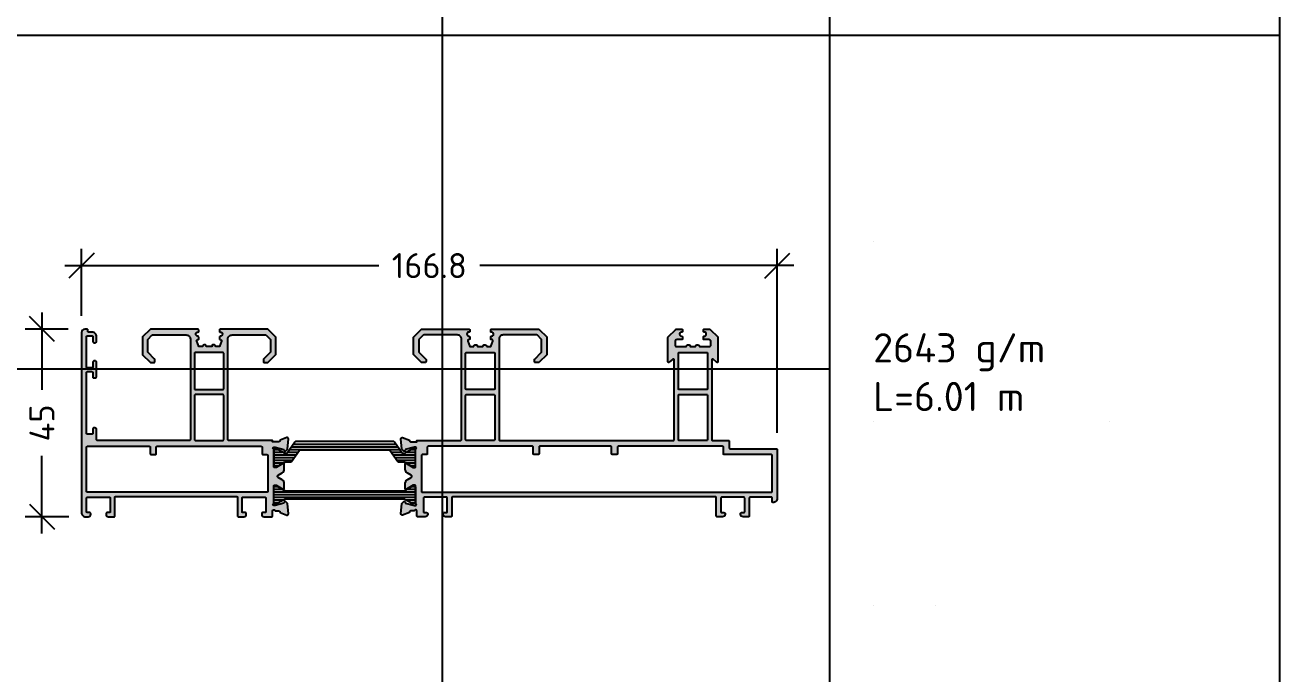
# Model space of a CAD drawing. Extents: x -4122 to 3414, y -5760 to 3840.
# Drawn here: x 641 to 941.9, y 3366.9 to 3522.5 of the extents above; entities that cross this region are included whole.
import ezdxf

# ---------------------------------------------------------------- set-up
doc = ezdxf.new("R2010")
doc.units = 0
doc.layers.get('0').update_dxf_attribs({"linetype": 'CONTINUOUS'})
doc.layers.get('DEFPOINTS').update_dxf_attribs({"linetype": 'CONTINUOUS'})
for name, color, linetype in [('ALUM', 7, 'CONTINUOUS'), ('DIM', 94, 'CONTINUOUS'), ('HATCH', 253, 'CONTINUOUS'), ('HATCH_PP', 254, 'CONTINUOUS'), ('PP', 7, 'CONTINUOUS'), ('TEXT', 7, 'CONTINUOUS'), ('UNMOVABLE', 4, 'CONTINUOUS')]:
    doc.layers.add(name, color=color, linetype=linetype)
doc.styles.add('ETEM_NAN', font='isocpeur.ttf')
doc.dimstyles.new('ETEM_ARCHITECTURE_STYLE$0', dxfattribs={"dimtxt": 2, "dimasz": 1, "dimexe": 1, "dimexo": 1, "dimgap": 1, "dimtad": 0, "dimdec": 1, "dimtxsty": 'ETEM_NAN', "dimblk": 'OBLIQUE', "dimcen": 0, "dimdle": 1, "dimclrd": 7, "dimclre": 7, "dimclrt": 7, "dimazin": 3, "dimtfac": 1, "dimtdec": 1, "dimtmove": 0, "dimatfit": 3, "dimtolj": 1, "dimtzin": 0})

# ---------------------------------------------------------------- blocks, each defined once
blk = doc.blocks.new('E_75_TEST_PAGE')
at = {"layer": 'DEFPOINTS'}
for p, q in [((185.93, 0), (185.93, -960)), ((289.27, -369.4), (289.27, -369.4)), ((278.81, -400), (73.06, -400)), ((289.27, -412.6), (289.27, -412.6)), ((345.86, -412.6), (345.86, -412.6)), ((289.27, -456.6), (289.27, -456.6)), ((304.27, -456.6), (304.27, -456.6))]:
    blk.add_line(p, q, dxfattribs=at)
at = {"layer": 'DEFPOINTS', "color": 3}
for p, q in [((278.81, 0), (278.81, -960)), ((386.8, -960), (386.8, 0)), ((386.8, -320), (73.06, -320))]:
    blk.add_line(p, q, dxfattribs=at)
blk = doc.blocks.new('_OBLIQUE')
at = {"color": 0, "linetype": 'BYBLOCK'}
blk.add_line((-0.5, -0.5), (0.5, 0.5), dxfattribs=at)
blk = doc.blocks.new('*D13')
at = {"layer": 'DEFPOINTS', "color": 0}
for p in [(821.36, 3464.82), (654.56, 3448.8), (821.36, 3420.7)]:
    blk.add_point(p, dxfattribs=at)
at = {"layer": 'DIM', "color": 7}
for p, q in [((654.56, 3452.8), (654.56, 3468.82)), ((821.36, 3424.7), (821.36, 3468.82)), ((650.56, 3464.82), (725.86, 3464.82)), ((825.36, 3464.82), (750.06, 3464.82))]:
    blk.add_line(p, q, dxfattribs=at)
at = {"layer": 'DIM', "color": 7, "xscale": 6, "yscale": 6, "zscale": 6, "rotation": 180}
blk.add_blockref('_OBLIQUE', (654.56, 3464.82), dxfattribs=at)
at = {"layer": 'DIM', "color": 7, "xscale": 6, "yscale": 6, "zscale": 6}
blk.add_blockref('_OBLIQUE', (821.36, 3464.82), dxfattribs=at)
at = {"layer": 'DIM', "color": 7, "insert": (737.96, 3464.82), "char_height": 6, "attachment_point": 5, "style": 'ETEM_NAN'}
blk.add_mtext('166.8', dxfattribs=at)
blk = doc.blocks.new('*D14')
at = {"layer": 'DEFPOINTS', "color": 0}
for p in [(655.36, 3449.6), (645.08, 3404.6), (655.56, 3404.6)]:
    blk.add_point(p, dxfattribs=at)
at = {"layer": 'DIM', "color": 7}
for p, q in [((645.08, 3453.6), (645.08, 3435)), ((651.36, 3449.6), (641.08, 3449.6)), ((645.08, 3400.6), (645.08, 3419.2)), ((651.56, 3404.6), (641.08, 3404.6))]:
    blk.add_line(p, q, dxfattribs=at)
at = {"layer": 'DIM', "color": 7, "xscale": 6, "yscale": 6, "zscale": 6}
for p, rotation in [((645.08, 3449.6), 90), ((645.08, 3404.6), 270)]:
    blk.add_blockref('_OBLIQUE', p, dxfattribs=dict(at, rotation=rotation))
at = {"layer": 'DIM', "color": 7, "insert": (645.08, 3427.1), "char_height": 6, "attachment_point": 5, "rotation": 90, "style": 'ETEM_NAN'}
blk.add_mtext('45', dxfattribs=at)

msp = doc.modelspace()

# ---------------------------------------------------------------- hatches: boundary and pattern name
at = {"layer": 'HATCH'}
h = msp.add_hatch(color=256, dxfattribs=at)
h.paths.add_polyline_path([(671.16, 3449.6, 0.198912), (671.02, 3449.54), (669.22, 3447.74, 0.198912), (669.16, 3447.6), (669.16, 3443.6, 0.198912), (669.22, 3443.46), (671.02, 3441.66, 0.198912), (671.16, 3441.6), (671.96, 3441.6, 0.414214), (672.16, 3441.8), (672.16, 3442.28, 0.198912), (672.1, 3442.42), (670.52, 3444, -0.198912), (670.46, 3444.14), (670.46, 3447.07, -0.198912), (670.52, 3447.21), (671.46, 3448.14, -0.198912), (671.6, 3448.2), (679.66, 3448.2, -0.414214), (680.66, 3447.2), (680.66, 3423.1, -0.414214), (680.46, 3422.9), (658.36, 3422.9, -0.414214), (658.16, 3423.1), (658.16, 3425.5, 0.414214), (657.76, 3425.9), (657.46, 3425.9, 0.414214), (657.26, 3425.7), (657.26, 3424.6, -0.414214), (657.06, 3424.4), (655.96, 3424.4, -0.414214), (655.76, 3424.6), (655.76, 3439.2, -0.414214), (655.96, 3439.4), (657.06, 3439.4, -0.414214), (657.26, 3439.2), (657.26, 3438.1, 0.414214), (657.46, 3437.9), (657.76, 3437.9, 0.414214), (658.16, 3438.3), (658.16, 3441.55, 1), (657.26, 3441.55), (657.26, 3440.5, -0.414214), (657.06, 3440.3), (655.96, 3440.3, -0.414214), (655.76, 3440.5), (655.76, 3447.8, -0.414214), (655.96, 3448), (657.06, 3448, -0.414214), (657.26, 3447.8), (657.26, 3446.75, 1), (658.16, 3446.75), (658.16, 3447.8, 0.414214), (657.06, 3448.9), (656.26, 3448.9, -0.414214), (656.06, 3449.1), (656.06, 3449.4, 0.414214), (655.86, 3449.6), (655.36, 3449.6, 0.414214), (654.56, 3448.8), (654.56, 3405.6, 0.414214), (655.56, 3404.6), (656.16, 3404.6, 0.414214), (656.76, 3405.2), (656.76, 3405.4, 0.414214), (656.56, 3405.6), (655.96, 3405.6, -0.414214), (655.76, 3405.8), (655.76, 3409.1, -0.414214), (655.96, 3409.3), (661.26, 3409.3, -0.414214), (661.46, 3409.1), (661.46, 3405.8, -0.414214), (661.26, 3405.6), (660.66, 3405.6, 0.414214), (660.46, 3405.4), (660.46, 3405.2, 0.414214), (661.06, 3404.6), (662.36, 3404.6, 0.414214), (662.56, 3404.8), (662.56, 3409.3, -0.414214), (662.76, 3409.5), (691.76, 3409.5, -0.414214), (691.96, 3409.3), (691.96, 3404.8, 0.414214), (692.16, 3404.6), (693.46, 3404.6, 0.414214), (694.06, 3405.2), (694.06, 3405.4, 0.414214), (693.86, 3405.6), (693.26, 3405.6, -0.414214), (693.06, 3405.8), (693.06, 3409.1, -0.414214), (693.26, 3409.3), (698.56, 3409.3, -0.414214), (698.76, 3409.1), (698.76, 3405.8, -0.414214), (698.56, 3405.6), (697.96, 3405.6, 0.414214), (697.76, 3405.4), (697.76, 3405.2, 0.414214), (698.36, 3404.6), (700.16, 3404.6, 0.414214), (700.36, 3404.8), (700.36, 3406, -0.812836), (700.93, 3406.12, 0.298217), (701.12, 3406), (701.86, 3406, -0.414214), (702.16, 3405.7), (702.16, 3405.6), (703.76, 3405.02, 0.548619), (704.16, 3405.33), (703.94, 3407.81), (703.51, 3408.24, 0.57735), (703.17, 3408.16), (703.1, 3407.88), (700.96, 3407.3), (700.66, 3407.3, -1), (700.66, 3407.7), (700.66, 3412, -0.414214), (700.86, 3412.2), (701.26, 3412.2), (702.86, 3411.23, 0.585007), (703.16, 3411.4), (703.16, 3412.59, 0.261824), (702.68, 3413.45), (701.69, 3414.05, -0.562186), (701.69, 3414.56), (702.68, 3415.16, 0.261824), (703.16, 3416.01), (703.16, 3417.2, 0.585007), (702.86, 3417.37), (701.26, 3416.4), (700.86, 3416.4, -0.414214), (700.66, 3416.6), (700.66, 3420.9, -1), (700.66, 3421.3), (700.96, 3421.3), (703.1, 3420.73), (703.17, 3420.45, 0.57735), (703.51, 3420.36), (703.94, 3420.8), (704.16, 3423.28, 0.548619), (703.76, 3423.59), (702.16, 3423), (702.16, 3422.9, -0.414214), (701.86, 3422.6), (700.36, 3422.6), (700.36, 3422.9), (689.86, 3422.9, -0.414214), (689.66, 3423.1), (689.66, 3447.2, -0.414214), (690.66, 3448.2), (698.72, 3448.2, -0.198912), (698.86, 3448.14), (699.8, 3447.21, -0.198912), (699.86, 3447.07), (699.86, 3444.14, -0.198912), (699.8, 3444), (698.22, 3442.42, 0.198912), (698.16, 3442.28), (698.16, 3441.8, 0.414214), (698.36, 3441.6), (699.16, 3441.6, 0.198912), (699.3, 3441.66), (701.1, 3443.46, 0.198912), (701.16, 3443.6), (701.16, 3447.6, 0.198912), (701.1, 3447.74), (699.3, 3449.54, 0.198912), (699.16, 3449.6), (687.86, 3449.6, 0.414214), (687.66, 3449.4), (687.66, 3449, 0.414214), (687.76, 3448.9), (687.86, 3448.9, -1), (687.86, 3447.9, 0.414214), (687.66, 3447.7), (687.66, 3447.2, 0.541661), (687.79, 3447.09, -0.60332), (688.14, 3446.7), (687.66, 3445.4), (686.86, 3445.4, -0.414214), (686.66, 3445.6, 0.414214), (686.46, 3445.8), (686.06, 3445.8, 0.414213), (685.86, 3445.6, -0.414213), (685.66, 3445.4), (685.16, 3445.4), (684.66, 3445.4, -0.414213), (684.46, 3445.6, 0.414213), (684.26, 3445.8), (683.86, 3445.8, 0.414214), (683.66, 3445.6, -0.414214), (683.46, 3445.4), (682.66, 3445.4), (682.18, 3446.7, -0.522662), (682.46, 3447.1), (682.56, 3447.1, 0.414214), (682.66, 3447.2), (682.66, 3447.7, 0.414214), (682.46, 3447.9, -1), (682.46, 3448.9), (682.56, 3448.9, 0.414214), (682.66, 3449), (682.66, 3449.4, 0.414214), (682.46, 3449.6)])
h.paths.add_polyline_path([(681.86, 3444), (688.46, 3444, -0.414214), (688.66, 3443.8), (688.66, 3435.3, -0.414214), (688.46, 3435.1), (681.86, 3435.1, -0.414214), (681.66, 3435.3), (681.66, 3443.8, -0.414214)], flags=16)
h.paths.add_polyline_path([(681.86, 3433.9), (688.46, 3433.9, -0.414214), (688.66, 3433.7), (688.66, 3423.1, -0.414214), (688.46, 3422.9), (681.86, 3422.9, -0.414214), (681.66, 3423.1), (681.66, 3433.7, -0.414214)], flags=16)
h.paths.add_polyline_path([(697.66, 3421.5, -0.414214), (697.86, 3421.3), (697.86, 3419.7, 0.414214), (698.06, 3419.5), (699.06, 3419.5, -0.414214), (699.26, 3419.3), (699.26, 3410.7, -0.414214), (699.06, 3410.5), (655.96, 3410.5, -0.414214), (655.76, 3410.7), (655.76, 3421.3, -0.414214), (655.96, 3421.5), (670.86, 3421.5, -0.414214), (671.06, 3421.3), (671.06, 3419.7, 0.414214), (671.26, 3419.5), (672.26, 3419.5, 0.414214), (672.46, 3419.7), (672.46, 3421.3, -0.414214), (672.66, 3421.5)], flags=16)
h = msp.add_hatch(color=256, dxfattribs=at)
h.paths.add_polyline_path([(754.86, 3422.9, -0.414214), (754.66, 3423.1), (754.66, 3447.2, -0.414214), (755.66, 3448.2), (763.72, 3448.2, -0.198912), (763.86, 3448.14), (764.8, 3447.21, -0.198912), (764.86, 3447.07), (764.86, 3444.14, -0.198912), (764.8, 3444), (763.22, 3442.42, 0.198912), (763.16, 3442.28), (763.16, 3441.8, 0.414214), (763.36, 3441.6), (764.16, 3441.6, 0.198912), (764.3, 3441.66), (766.1, 3443.46, 0.198912), (766.16, 3443.6), (766.16, 3447.6, 0.198912), (766.1, 3447.74), (764.3, 3449.54, 0.198912), (764.16, 3449.6), (752.86, 3449.6, 0.414214), (752.66, 3449.4), (752.66, 3448.99, 0.438786), (752.78, 3448.9, -1.087768), (752.86, 3447.9, 0.414214), (752.66, 3447.7), (752.66, 3447.18, 0.4423), (752.78, 3447.09, -0.61011), (753.14, 3446.7), (752.66, 3445.4), (751.86, 3445.4, -0.414214), (751.66, 3445.6, 0.414214), (751.46, 3445.8), (751.06, 3445.8, 0.414213), (750.86, 3445.6, -0.414213), (750.66, 3445.4), (749.66, 3445.4, -0.414213), (749.46, 3445.6, 0.414213), (749.26, 3445.8), (748.86, 3445.8, 0.414214), (748.66, 3445.6, -0.414214), (748.46, 3445.4), (747.66, 3445.4), (747.18, 3446.7, -0.522662), (747.46, 3447.1), (747.56, 3447.1, 0.414214), (747.66, 3447.2), (747.66, 3447.7, 0.414214), (747.46, 3447.9, -1), (747.46, 3448.9), (747.56, 3448.9, 0.414214), (747.66, 3449), (747.66, 3449.4, 0.414214), (747.46, 3449.6), (736.16, 3449.6, 0.198912), (736.02, 3449.54), (734.22, 3447.74, 0.198912), (734.16, 3447.6), (734.16, 3443.6, 0.198912), (734.22, 3443.46), (736.02, 3441.66, 0.198912), (736.16, 3441.6), (736.96, 3441.6, 0.414214), (737.16, 3441.8), (737.16, 3442.28, 0.198912), (737.1, 3442.42), (735.52, 3444, -0.198912), (735.46, 3444.14), (735.46, 3447.07, -0.198912), (735.52, 3447.21), (736.46, 3448.14, -0.198912), (736.6, 3448.2), (744.66, 3448.2, -0.414214), (745.66, 3447.2), (745.66, 3423.1, -0.414214), (745.46, 3422.9), (734.96, 3422.9), (734.96, 3422.6), (733.46, 3422.6, -0.414214), (733.16, 3422.9), (733.16, 3423), (731.56, 3423.59, 0.548619), (731.16, 3423.28), (731.38, 3420.8), (731.81, 3420.36, 0.57735), (732.15, 3420.45), (732.22, 3420.73), (734.36, 3421.3), (734.66, 3421.3, -1), (734.66, 3420.9), (734.66, 3416.6, -0.414214), (734.46, 3416.4), (734.06, 3416.4), (732.46, 3417.37, 0.585007), (732.16, 3417.2), (732.16, 3416.01, 0.261824), (732.64, 3415.16), (733.63, 3414.56, -0.562186), (733.63, 3414.05), (732.64, 3413.45, 0.261824), (732.16, 3412.59), (732.16, 3411.4, 0.585007), (732.46, 3411.23), (734.06, 3412.2), (734.46, 3412.2, -0.414214), (734.66, 3412), (734.66, 3407.7, -1), (734.66, 3407.3), (734.36, 3407.3), (732.22, 3407.88), (732.15, 3408.16, 0.57735), (731.81, 3408.24), (731.38, 3407.81), (731.16, 3405.33, 0.548619), (731.56, 3405.02), (733.16, 3405.6), (733.16, 3405.7, -0.414214), (733.46, 3406), (734.2, 3406, 0.298217), (734.39, 3406.12, -0.812836), (734.96, 3406), (734.96, 3404.8, 0.414214), (735.16, 3404.6), (736.96, 3404.6, 0.414214), (737.56, 3405.2), (737.56, 3405.4, 0.414214), (737.36, 3405.6), (736.76, 3405.6, -0.414214), (736.56, 3405.8), (736.56, 3409.1, -0.414214), (736.76, 3409.3), (742.06, 3409.3, -0.414214), (742.26, 3409.1), (742.26, 3405.8, -0.414213), (742.06, 3405.6), (741.46, 3405.6, 0.414214), (741.26, 3405.4), (741.26, 3405.2, 0.414214), (741.86, 3404.6), (743.16, 3404.6, 0.414214), (743.36, 3404.8), (743.36, 3409.2, -0.414214), (743.56, 3409.4), (806.56, 3409.4, -0.414214), (806.76, 3409.2), (806.76, 3404.8, 0.414214), (806.96, 3404.6), (808.26, 3404.6, 0.414214), (808.86, 3405.2), (808.86, 3405.4, 0.414214), (808.66, 3405.6), (808.06, 3405.6, -0.414214), (807.86, 3405.8), (807.86, 3409.1, -0.414214), (808.06, 3409.3), (813.36, 3409.3, -0.414214), (813.56, 3409.1), (813.56, 3405.8, -0.414213), (813.36, 3405.6), (812.76, 3405.6, 0.414214), (812.56, 3405.4), (812.56, 3405.2, 0.414214), (813.16, 3404.6), (814.46, 3404.6, 0.414214), (814.66, 3404.8), (814.66, 3409.1, -0.414214), (814.86, 3409.3), (819.96, 3409.3, -0.414214), (820.16, 3409.1), (820.16, 3408.2, 0.414214), (820.36, 3408, 0.414214), (821.36, 3409), (821.36, 3420.7, 0.414214), (821.16, 3420.9), (810.06, 3420.9, -0.414214), (809.86, 3421.1), (809.86, 3422.7, 0.414214), (809.66, 3422.9), (805.86, 3422.9, -0.414214), (805.66, 3423.1), (805.66, 3442.2, -0.636863), (805.99, 3442.36), (806.83, 3441.65, 0.636863), (807.16, 3441.8), (807.16, 3447.6, 0.198912), (807.1, 3447.74), (805.3, 3449.54, 0.198912), (805.16, 3449.6), (803.86, 3449.6, 0.414214), (803.66, 3449.4), (803.66, 3449, 0.414214), (803.76, 3448.9), (803.86, 3448.9, -1), (803.86, 3447.9, 0.414214), (803.66, 3447.7), (803.66, 3447.2, 0.414214), (803.76, 3447.1), (804.96, 3447.1, -0.414214), (805.46, 3446.6), (805.46, 3445.9, -0.414214), (804.96, 3445.4), (802.86, 3445.4, -0.414214), (802.66, 3445.6, 0.414214), (802.46, 3445.8), (802.06, 3445.8, 0.414213), (801.86, 3445.6, -0.414213), (801.66, 3445.4), (801.16, 3445.4), (800.66, 3445.4, -0.414213), (800.46, 3445.6, 0.414213), (800.26, 3445.8), (799.86, 3445.8, 0.414214), (799.66, 3445.6, -0.414214), (799.46, 3445.4), (797.36, 3445.4, -0.414214), (796.86, 3445.9), (796.86, 3446.6, -0.414214), (797.36, 3447.1), (798.56, 3447.1, 0.414214), (798.66, 3447.2), (798.66, 3447.7, 0.414214), (798.46, 3447.9, -1.089358), (798.55, 3448.9, 0.485853), (798.66, 3449), (798.66, 3449.4, 0.414214), (798.46, 3449.6), (797.16, 3449.6, 0.198912), (797.02, 3449.54), (795.22, 3447.74, 0.198912), (795.16, 3447.6), (795.16, 3441.8, 0.636863), (795.49, 3441.65), (796.33, 3442.36, -0.636863), (796.66, 3442.2), (796.66, 3423.1, -0.414214), (796.46, 3422.9)])
h.paths.add_polyline_path([(781.46, 3421.5, -0.414214), (781.66, 3421.3), (781.66, 3419.7, 0.414214), (781.86, 3419.5), (782.86, 3419.5, 0.414214), (783.06, 3419.7), (783.06, 3421.3, -0.414214), (783.26, 3421.5), (808.26, 3421.5, -0.414214), (808.46, 3421.3), (808.46, 3419.7, 0.414214), (808.66, 3419.5), (819.96, 3419.5, -0.414214), (820.16, 3419.3), (820.16, 3410.7, -0.414214), (819.96, 3410.5), (736.26, 3410.5, -0.414214), (736.06, 3410.7), (736.06, 3419.3, -0.414214), (736.26, 3419.5), (737.26, 3419.5, 0.414214), (737.46, 3419.7), (737.46, 3421.3, -0.414214), (737.66, 3421.5), (762.66, 3421.5, -0.414214), (762.86, 3421.3), (762.86, 3419.7, 0.414214), (763.06, 3419.5), (764.06, 3419.5, 0.414214), (764.26, 3419.7), (764.26, 3421.3, -0.414214), (764.46, 3421.5)], flags=16)
h.paths.add_polyline_path([(753.66, 3423.1, -0.414214), (753.46, 3422.9), (746.86, 3422.9, -0.414214), (746.66, 3423.1), (746.66, 3433.7, -0.414214), (746.86, 3433.9), (753.46, 3433.9, -0.414214), (753.66, 3433.7)], flags=16)
h.paths.add_polyline_path([(753.46, 3435.1), (746.86, 3435.1, -0.414214), (746.66, 3435.3), (746.66, 3443.8, -0.414214), (746.86, 3444), (753.46, 3444, -0.414214), (753.66, 3443.8), (753.66, 3435.3, -0.414214)], flags=16)
h.paths.add_polyline_path([(797.66, 3423.1), (797.66, 3433.7, -0.414214), (797.86, 3433.9), (804.46, 3433.9, -0.414214), (804.66, 3433.7), (804.66, 3423.1, -0.414214), (804.46, 3422.9), (797.86, 3422.9, -0.414214)], flags=16)
h.paths.add_polyline_path([(797.66, 3435.3), (797.66, 3443.8, -0.414214), (797.86, 3444), (804.46, 3444, -0.414214), (804.66, 3443.8), (804.66, 3435.3, -0.414214), (804.46, 3435.1), (797.86, 3435.1, -0.414214)], flags=16)
at = {"layer": 'HATCH_PP'}
h = msp.add_hatch(dxfattribs=at)
h.set_pattern_fill('ANSI31', color=256, scale=0.2, angle=135, style=0)
edge = h.paths.add_edge_path()
edge.add_arc((701.06, 3411.55), 0.4, 90, 180, ccw=False)
edge.add_line((701.06, 3411.95), (701.34, 3411.95))
edge.add_arc((701.34, 3411.65), 0.3, 60, 90, ccw=False)
edge.add_line((701.49, 3411.91), (703.05, 3411.01))
edge.add_arc((703.65, 3412.05), 1.2, 240, 270)
edge.add_line((703.65, 3410.85), (731.67, 3410.85))
edge.add_arc((731.67, 3412.05), 1.2, 270, 300)
edge.add_line((732.27, 3411.01), (733.83, 3411.91))
edge.add_arc((733.98, 3411.65), 0.3, 90, 120, ccw=False)
edge.add_line((733.98, 3411.95), (734.26, 3411.95))
edge.add_arc((734.26, 3411.55), 0.4, 0, 90, ccw=False)
edge.add_line((734.66, 3411.55), (734.66, 3408.15))
edge.add_arc((734.26, 3408.15), 0.4, 270, 360, ccw=False)
edge.add_line((734.26, 3407.75), (733.98, 3407.75))
edge.add_arc((733.98, 3408.05), 0.3, 240, 270, ccw=False)
edge.add_line((733.83, 3407.79), (732.27, 3408.69))
edge.add_arc((731.67, 3407.65), 1.2, 60, 90)
edge.add_line((731.67, 3408.85), (703.65, 3408.85))
edge.add_arc((703.65, 3407.65), 1.2, 90, 120)
edge.add_line((703.05, 3408.69), (701.49, 3407.79))
edge.add_arc((701.34, 3408.05), 0.3, 270, 300, ccw=False)
edge.add_line((701.34, 3407.75), (701.06, 3407.75))
edge.add_arc((701.06, 3408.15), 0.4, 180, 270, ccw=False)
edge.add_line((700.66, 3408.15), (700.66, 3411.55))
edge = h.paths.add_edge_path()
edge.add_line((717.66, 3420.65), (728.35, 3420.65))
edge.add_arc((728.35, 3420.45), 0.2, 35, 90, ccw=False)
edge.add_line((728.52, 3420.57), (730.4, 3417.88))
edge.add_arc((730.65, 3418.05), 0.3, 215, 270)
edge.add_line((730.65, 3417.75), (731.67, 3417.75))
edge.add_arc((731.67, 3416.55), 1.2, 60, 90, ccw=False)
edge.add_line((732.27, 3417.59), (733.85, 3416.68))
edge.add_arc((733.96, 3416.86), 0.21, 240, 270)
edge.add_line((733.96, 3416.65), (734.26, 3416.65))
edge.add_arc((734.26, 3417.05), 0.4, 270, 360)
edge.add_line((734.66, 3417.05), (734.66, 3420.45))
edge.add_arc((734.26, 3420.45), 0.4, 0, 90)
edge.add_line((734.26, 3420.85), (733.96, 3420.85))
edge.add_arc((733.96, 3420.64), 0.21, 90, 120)
edge.add_line((733.85, 3420.83), (732.27, 3419.91))
edge.add_arc((731.67, 3420.95), 1.2, 270, 300, ccw=False)
edge.add_line((731.67, 3419.75), (731.64, 3419.75))
edge.add_arc((731.64, 3419.96), 0.21, 215, 270, ccw=False)
edge.add_line((731.47, 3419.84), (729.59, 3422.53))
edge.add_arc((729.34, 3422.35), 0.3, 35, 90)
edge.add_line((729.34, 3422.65), (717.66, 3422.65))
edge.add_line((717.66, 3422.65), (705.98, 3422.65))
edge.add_arc((705.98, 3422.35), 0.3, 90, 145)
edge.add_line((705.73, 3422.53), (703.85, 3419.84))
edge.add_arc((703.68, 3419.96), 0.21, 270, 325, ccw=False)
edge.add_line((703.68, 3419.75), (703.65, 3419.75))
edge.add_arc((703.65, 3420.95), 1.2, 240, 270, ccw=False)
edge.add_line((703.05, 3419.91), (701.47, 3420.83))
edge.add_arc((701.36, 3420.64), 0.21, 60, 90)
edge.add_line((701.36, 3420.85), (701.06, 3420.85))
edge.add_arc((701.06, 3420.45), 0.4, 90, 180)
edge.add_line((700.66, 3420.45), (700.66, 3417.05))
edge.add_arc((701.06, 3417.05), 0.4, 180, 270)
edge.add_line((701.06, 3416.65), (701.36, 3416.65))
edge.add_arc((701.36, 3416.86), 0.21, 270, 300)
edge.add_line((701.47, 3416.68), (703.05, 3417.59))
edge.add_arc((703.65, 3416.55), 1.2, 90, 120, ccw=False)
edge.add_line((703.65, 3417.75), (704.67, 3417.75))
edge.add_arc((704.67, 3418.05), 0.3, 270, 325)
edge.add_line((704.92, 3417.88), (706.8, 3420.57))
edge.add_arc((706.97, 3420.45), 0.2, 90, 145, ccw=False)
edge.add_line((706.97, 3420.65), (717.66, 3420.65))

# ---------------------------------------------------------------- linework, layer by layer
at = {"layer": 'ALUM'}
for points in [[(687.76, 3447.1), (687.86, 3447.1, -0.522662), (688.14, 3446.7), (687.66, 3445.4), (686.86, 3445.4, -0.414214), (686.66, 3445.6, 0.414214), (686.46, 3445.8), (686.06, 3445.8, 0.414213), (685.86, 3445.6, -0.414213), (685.66, 3445.4), (685.16, 3445.4), (684.66, 3445.4, -0.414213), (684.46, 3445.6, 0.414213), (684.26, 3445.8), (683.86, 3445.8, 0.414214), (683.66, 3445.6, -0.414214), (683.46, 3445.4), (682.66, 3445.4), (682.18, 3446.7, -0.522662), (682.46, 3447.1), (682.56, 3447.1, 0.414214), (682.66, 3447.2), (682.66, 3447.7, 0.414214), (682.46, 3447.9, -1), (682.46, 3448.9), (682.56, 3448.9, 0.414214), (682.66, 3449), (682.66, 3449.4, 0.414214), (682.46, 3449.6), (671.16, 3449.6, 0.198912), (671.02, 3449.54), (669.22, 3447.74, 0.198912), (669.16, 3447.6), (669.16, 3443.6, 0.198912), (669.22, 3443.46), (671.02, 3441.66, 0.198912), (671.16, 3441.6), (671.96, 3441.6, 0.414214), (672.16, 3441.8), (672.16, 3442.28, 0.198912), (672.1, 3442.42), (670.52, 3444, -0.198912), (670.46, 3444.14), (670.46, 3447.07, -0.198912), (670.52, 3447.21), (671.46, 3448.14, -0.198912), (671.6, 3448.2), (679.66, 3448.2, -0.414214), (680.66, 3447.2), (680.66, 3423.1, -0.414214), (680.46, 3422.9), (658.36, 3422.9, -0.414214), (658.16, 3423.1), (658.16, 3425.5, 0.414214), (657.76, 3425.9), (657.46, 3425.9, 0.414214), (657.26, 3425.7), (657.26, 3424.6, -0.414214), (657.06, 3424.4), (655.96, 3424.4, -0.414214), (655.76, 3424.6), (655.76, 3439.2, -0.414214), (655.96, 3439.4), (657.06, 3439.4, -0.414214), (657.26, 3439.2), (657.26, 3438.1, 0.414214), (657.46, 3437.9), (657.76, 3437.9, 0.414214), (658.16, 3438.3), (658.16, 3441.55, 1), (657.26, 3441.55), (657.26, 3440.5, -0.414214), (657.06, 3440.3), (655.96, 3440.3, -0.414214), (655.76, 3440.5), (655.76, 3447.8, -0.414214), (655.96, 3448), (657.06, 3448, -0.414214), (657.26, 3447.8), (657.26, 3446.75, 1), (658.16, 3446.75), (658.16, 3447.8, 0.414214), (657.06, 3448.9), (656.26, 3448.9, -0.414214), (656.06, 3449.1), (656.06, 3449.4, 0.414214), (655.86, 3449.6), (655.36, 3449.6, 0.414214), (654.56, 3448.8), (654.56, 3405.6, 0.414214), (655.56, 3404.6), (656.16, 3404.6, 0.414214), (656.76, 3405.2), (656.76, 3405.4, 0.414214), (656.56, 3405.6), (655.96, 3405.6, -0.414214), (655.76, 3405.8), (655.76, 3409.1, -0.414214), (655.96, 3409.3), (661.26, 3409.3, -0.414214), (661.46, 3409.1), (661.46, 3405.8, -0.414214), (661.26, 3405.6), (660.66, 3405.6, 0.414214), (660.46, 3405.4), (660.46, 3405.2, 0.414214), (661.06, 3404.6), (662.36, 3404.6, 0.414214), (662.56, 3404.8), (662.56, 3409.3, -0.414214), (662.76, 3409.5), (691.76, 3409.5, -0.414214), (691.96, 3409.3), (691.96, 3404.8, 0.414214), (692.16, 3404.6), (693.46, 3404.6, 0.414214), (694.06, 3405.2), (694.06, 3405.4, 0.414214), (693.86, 3405.6), (693.26, 3405.6, -0.414214), (693.06, 3405.8), (693.06, 3409.1, -0.415687), (693.26, 3409.3), (698.56, 3409.3, -0.414214), (698.76, 3409.1), (698.76, 3405.8, -0.414214), (698.56, 3405.6), (697.96, 3405.6, 0.414214), (697.76, 3405.4), (697.76, 3405.2, 0.414214), (698.36, 3404.6), (700.16, 3404.6, 0.414214), (700.36, 3404.8), (700.36, 3406, -0.812836), (700.93, 3406.12, 0.298217), (701.12, 3406), (701.86, 3406, -0.414214), (702.16, 3405.7), (702.16, 3405.6), (703.76, 3405.02, 0.548619), (704.16, 3405.33), (703.94, 3407.81), (703.51, 3408.24, 0.57735), (703.17, 3408.16), (703.1, 3407.88), (700.96, 3407.3), (700.66, 3407.3, -1), (700.66, 3407.7), (700.66, 3412, -0.414214), (700.86, 3412.2), (701.26, 3412.2), (702.86, 3411.23, 0.585007), (703.16, 3411.4), (703.16, 3412.59, 0.261824), (702.68, 3413.45), (701.69, 3414.05, -0.562186), (701.69, 3414.56), (702.68, 3415.16, 0.261824), (703.16, 3416.01), (703.16, 3417.2, 0.585007), (702.86, 3417.37), (701.26, 3416.4), (700.86, 3416.4, -0.414214), (700.66, 3416.6), (700.66, 3420.9, -1), (700.66, 3421.3), (700.96, 3421.3), (703.1, 3420.73), (703.17, 3420.45, 0.57735), (703.51, 3420.36), (703.94, 3420.8), (704.16, 3423.28, 0.548619), (703.76, 3423.59), (702.16, 3423), (702.16, 3422.9, -0.414214), (701.86, 3422.6), (700.36, 3422.6), (700.36, 3422.9), (689.86, 3422.9, -0.414214), (689.66, 3423.1), (689.66, 3447.2, -0.414214), (690.66, 3448.2), (698.72, 3448.2, -0.198912), (698.86, 3448.14), (699.8, 3447.21, -0.198912), (699.86, 3447.07), (699.86, 3444.14, -0.198912), (699.8, 3444), (698.22, 3442.42, 0.198912), (698.16, 3442.28), (698.16, 3441.8, 0.414214), (698.36, 3441.6), (699.16, 3441.6, 0.198912), (699.3, 3441.66), (701.1, 3443.46, 0.198912), (701.16, 3443.6), (701.16, 3447.6, 0.198912), (701.1, 3447.74), (699.3, 3449.54, 0.198912), (699.16, 3449.6), (687.86, 3449.6, 0.414214), (687.66, 3449.4), (687.66, 3449, 0.414214), (687.76, 3448.9), (687.86, 3448.9, -1), (687.86, 3447.9, 0.414214), (687.66, 3447.7), (687.66, 3447.2, 0.414214)], [(821.36, 3420.7), (821.36, 3409, -0.414214), (820.36, 3408, -0.414214), (820.16, 3408.2), (820.16, 3409.1, 0.414214), (819.96, 3409.3), (814.86, 3409.3, 0.414214), (814.66, 3409.1), (814.66, 3404.8, -0.414214), (814.46, 3404.6), (813.16, 3404.6, -0.414214), (812.56, 3405.2), (812.56, 3405.4, -0.414214), (812.76, 3405.6), (813.36, 3405.6, 0.414214), (813.56, 3405.8), (813.56, 3409.1, 0.415687), (813.36, 3409.3), (808.06, 3409.3, 0.415687), (807.86, 3409.1), (807.86, 3405.8, 0.414214), (808.06, 3405.6), (808.66, 3405.6, -0.414214), (808.86, 3405.4), (808.86, 3405.2, -0.414214), (808.26, 3404.6), (806.96, 3404.6, -0.414214), (806.76, 3404.8), (806.76, 3409.2, 0.414214), (806.56, 3409.4), (743.56, 3409.4, 0.414214), (743.36, 3409.2), (743.36, 3404.8, -0.414214), (743.16, 3404.6), (741.86, 3404.6, -0.414214), (741.26, 3405.2), (741.26, 3405.4, -0.414214), (741.46, 3405.6), (742.06, 3405.6, 0.414214), (742.26, 3405.8), (742.26, 3409.1, 0.415687), (742.06, 3409.3), (736.76, 3409.3, 0.414214), (736.56, 3409.1), (736.56, 3405.8, 0.414214), (736.76, 3405.6), (737.36, 3405.6, -0.414214), (737.56, 3405.4), (737.56, 3405.2, -0.414214), (736.96, 3404.6), (735.16, 3404.6, -0.414214), (734.96, 3404.8), (734.96, 3406, 0.812836), (734.39, 3406.12, -0.298217), (734.2, 3406), (733.46, 3406, 0.414214), (733.16, 3405.7), (733.16, 3405.6), (731.56, 3405.02, -0.548619), (731.16, 3405.33), (731.38, 3407.81), (731.81, 3408.24, -0.57735), (732.15, 3408.16), (732.22, 3407.88), (734.36, 3407.3), (734.66, 3407.3, 1), (734.66, 3407.7), (734.66, 3412, 0.414214), (734.46, 3412.2), (734.06, 3412.2), (732.46, 3411.23, -0.585007), (732.16, 3411.4), (732.16, 3412.59, -0.261824), (732.64, 3413.45), (733.63, 3414.05, 0.562186), (733.63, 3414.56), (732.64, 3415.16, -0.261824), (732.16, 3416.01), (732.16, 3417.2, -0.585007), (732.46, 3417.37), (734.06, 3416.4), (734.46, 3416.4, 0.414214), (734.66, 3416.6), (734.66, 3420.9, 1), (734.66, 3421.3), (734.36, 3421.3), (732.22, 3420.73), (732.15, 3420.45, -0.57735), (731.81, 3420.36), (731.38, 3420.8), (731.16, 3423.28, -0.548619), (731.56, 3423.59), (733.16, 3423), (733.16, 3422.9, 0.414214), (733.46, 3422.6), (734.96, 3422.6), (734.96, 3422.9), (745.46, 3422.9, 0.414214), (745.66, 3423.1), (745.66, 3447.2, 0.414214), (744.66, 3448.2), (736.6, 3448.2, 0.198912), (736.46, 3448.14), (735.52, 3447.21, 0.198912), (735.46, 3447.07), (735.46, 3444.14, 0.198912), (735.52, 3444), (737.1, 3442.42, -0.198912), (737.16, 3442.28), (737.16, 3441.8, -0.414214), (736.96, 3441.6), (736.16, 3441.6, -0.198912), (736.02, 3441.66), (734.22, 3443.46, -0.198912), (734.16, 3443.6), (734.16, 3447.6, -0.198912), (734.22, 3447.74), (736.02, 3449.54, -0.198912), (736.16, 3449.6), (747.46, 3449.6, -0.414214), (747.66, 3449.4), (747.66, 3449, -0.414214), (747.56, 3448.9), (747.46, 3448.9, 1), (747.46, 3447.9, -0.414214), (747.66, 3447.7), (747.66, 3447.2, -0.414214), (747.56, 3447.1), (747.46, 3447.1, 0.522662), (747.18, 3446.7), (747.66, 3445.4), (748.46, 3445.4, 0.414214), (748.66, 3445.6, -0.414214), (748.86, 3445.8), (749.26, 3445.8, -0.414213), (749.46, 3445.6, 0.414213), (749.66, 3445.4), (750.66, 3445.4, 0.414213), (750.86, 3445.6, -0.414213), (751.06, 3445.8), (751.46, 3445.8, -0.414214), (751.66, 3445.6, 0.414214), (751.86, 3445.4), (752.66, 3445.4), (753.14, 3446.7, 0.60332), (752.79, 3447.09, -0.541661), (752.66, 3447.2), (752.66, 3447.7, -0.414214), (752.86, 3447.9, 1.086182), (752.78, 3448.9, -0.494877), (752.66, 3449), (752.66, 3449.4, -0.414214), (752.86, 3449.6), (764.16, 3449.6, -0.198912), (764.3, 3449.54), (766.1, 3447.74, -0.198912), (766.16, 3447.6), (766.16, 3443.6, -0.198912), (766.1, 3443.46), (764.3, 3441.66, -0.198912), (764.16, 3441.6), (763.36, 3441.6, -0.414214), (763.16, 3441.8), (763.16, 3442.28, -0.198912), (763.22, 3442.42), (764.8, 3444, 0.198912), (764.86, 3444.14), (764.86, 3447.07, 0.198912), (764.8, 3447.21), (763.86, 3448.14, 0.198912), (763.72, 3448.2), (755.66, 3448.2, 0.414214), (754.66, 3447.2), (754.66, 3423.1, 0.414214), (754.86, 3422.9), (754.86, 3422.9), (796.46, 3422.9, 0.414214), (796.66, 3423.1), (796.66, 3442.2, 0.636863), (796.33, 3442.36), (795.49, 3441.65, -0.636863), (795.16, 3441.8), (795.16, 3447.6, -0.198912), (795.22, 3447.74), (797.02, 3449.54, -0.198912), (797.16, 3449.6), (798.46, 3449.6, -0.414214), (798.66, 3449.4), (798.66, 3449, -0.494877), (798.54, 3448.9, 1.086182), (798.46, 3447.9, -0.414214), (798.66, 3447.7), (798.66, 3447.2, -0.414214), (798.56, 3447.1), (797.36, 3447.1, 0.414214), (796.86, 3446.6), (796.86, 3445.9, 0.414214), (797.36, 3445.4), (799.46, 3445.4, 0.414214), (799.66, 3445.6, -0.414214), (799.86, 3445.8), (800.26, 3445.8, -0.414213), (800.46, 3445.6, 0.414213), (800.66, 3445.4), (801.16, 3445.4), (801.66, 3445.4, 0.414213), (801.86, 3445.6, -0.414213), (802.06, 3445.8), (802.46, 3445.8, -0.414214), (802.66, 3445.6, 0.414214), (802.86, 3445.4), (804.96, 3445.4, 0.414214), (805.46, 3445.9), (805.46, 3446.6, 0.414214), (804.96, 3447.1), (803.76, 3447.1, -0.414214), (803.66, 3447.2), (803.66, 3447.7, -0.414214), (803.86, 3447.9, 1), (803.86, 3448.9), (803.76, 3448.9, -0.414214), (803.66, 3449), (803.66, 3449.4, -0.414214), (803.86, 3449.6), (805.16, 3449.6, -0.198912), (805.3, 3449.54), (807.1, 3447.74, -0.198912), (807.16, 3447.6), (807.16, 3441.8, -0.636863), (806.83, 3441.65), (805.99, 3442.36, 0.636863), (805.66, 3442.2), (805.66, 3423.1, 0.414214), (805.86, 3422.9), (809.66, 3422.9), (809.66, 3422.9, -0.414214), (809.86, 3422.7), (809.86, 3421.1, 0.414214), (810.06, 3420.9), (821.16, 3420.9, -0.414214)], [(681.86, 3444, 0.414214), (681.66, 3443.8), (681.66, 3435.3, 0.414214), (681.86, 3435.1), (688.46, 3435.1, 0.414214), (688.66, 3435.3), (688.66, 3443.8, 0.414214), (688.46, 3444)], [(753.46, 3444, -0.414214), (753.66, 3443.8), (753.66, 3435.3, -0.414214), (753.46, 3435.1), (746.86, 3435.1, -0.414214), (746.66, 3435.3), (746.66, 3443.8, -0.414214), (746.86, 3444)], [(804.46, 3444, -0.414214), (804.66, 3443.8), (804.66, 3435.3, -0.414214), (804.46, 3435.1), (797.86, 3435.1, -0.414214), (797.66, 3435.3), (797.66, 3443.8, -0.414214), (797.86, 3444)], [(804.46, 3444, -0.414214), (804.66, 3443.8), (804.66, 3435.3, -0.414214), (804.46, 3435.1), (797.86, 3435.1, -0.414214), (797.66, 3435.3), (797.66, 3443.8, -0.414214), (797.86, 3444)], [(681.86, 3433.9, 0.414214), (681.66, 3433.7), (681.66, 3423.1, 0.414214), (681.86, 3422.9), (688.46, 3422.9, 0.414214), (688.66, 3423.1), (688.66, 3433.7, 0.414214), (688.46, 3433.9)], [(753.46, 3433.9, -0.414214), (753.66, 3433.7), (753.66, 3423.1, -0.414214), (753.46, 3422.9), (746.86, 3422.9, -0.414214), (746.66, 3423.1), (746.66, 3433.7, -0.414214), (746.86, 3433.9)], [(804.46, 3433.9, -0.414214), (804.66, 3433.7), (804.66, 3423.1, -0.414214), (804.46, 3422.9), (797.86, 3422.9, -0.414214), (797.66, 3423.1), (797.66, 3433.7, -0.414214), (797.86, 3433.9)], [(804.46, 3433.9, -0.414214), (804.66, 3433.7), (804.66, 3423.1, -0.414214), (804.46, 3422.9), (797.86, 3422.9, -0.414214), (797.66, 3423.1), (797.66, 3433.7, -0.414214), (797.86, 3433.9)], [(655.76, 3410.7), (655.76, 3421.3, -0.414214), (655.96, 3421.5), (670.86, 3421.5, -0.414214), (671.06, 3421.3), (671.06, 3419.7, 0.414214), (671.26, 3419.5), (672.26, 3419.5, 0.414214), (672.46, 3419.7), (672.46, 3421.3, -0.414214), (672.66, 3421.5), (697.66, 3421.5, -0.414214), (697.86, 3421.3), (697.86, 3419.7, 0.414214), (698.06, 3419.5), (699.06, 3419.5, -0.414214), (699.26, 3419.3), (699.26, 3410.7, -0.414214), (699.06, 3410.5), (655.96, 3410.5, -0.414214)], [(808.66, 3419.5, -0.414214), (808.46, 3419.7), (808.46, 3421.3, 0.414214), (808.26, 3421.5), (783.26, 3421.5, 0.414214), (783.06, 3421.3), (783.06, 3419.7, -0.414214), (782.86, 3419.5), (781.86, 3419.5, -0.414214), (781.66, 3419.7), (781.66, 3421.3, 0.414214), (781.46, 3421.5), (764.46, 3421.5, 0.414214), (764.26, 3421.3), (764.26, 3419.7, -0.414214), (764.06, 3419.5), (763.06, 3419.5, -0.414214), (762.86, 3419.7), (762.86, 3421.3, 0.414214), (762.66, 3421.5), (737.66, 3421.5, 0.414214), (737.46, 3421.3), (737.46, 3419.7, -0.414214), (737.26, 3419.5), (736.26, 3419.5, 0.414214), (736.06, 3419.3), (736.06, 3410.7, 0.414214), (736.26, 3410.5), (819.96, 3410.5, 0.414214), (820.16, 3410.7), (820.16, 3419.3, 0.414214), (819.96, 3419.5), (808.66, 3419.5)]]:
    msp.add_lwpolyline(points, format="xyb", close=True, dxfattribs=at)
at = {"layer": 'PP'}
for points in [[(717.66, 3420.65), (728.35, 3420.65, -0.244698), (728.52, 3420.57), (730.4, 3417.88, 0.244698), (730.65, 3417.75), (731.67, 3417.75, -0.131652), (732.27, 3417.59), (733.85, 3416.68, 0.131652), (733.96, 3416.65), (734.26, 3416.65, 0.414214), (734.66, 3417.05), (734.66, 3420.45, 0.414214), (734.26, 3420.85), (733.96, 3420.85, 0.131652), (733.85, 3420.83), (732.27, 3419.91, -0.131652), (731.67, 3419.75), (731.64, 3419.75, -0.244698), (731.47, 3419.84), (729.59, 3422.53, 0.244698), (729.34, 3422.65), (717.66, 3422.65), (705.98, 3422.65, 0.244698), (705.73, 3422.53), (703.85, 3419.84, -0.244698), (703.68, 3419.75), (703.65, 3419.75, -0.131652), (703.05, 3419.91), (701.47, 3420.83, 0.131652), (701.36, 3420.85), (701.06, 3420.85, 0.414214), (700.66, 3420.45), (700.66, 3417.05, 0.414214), (701.06, 3416.65), (701.36, 3416.65, 0.131652), (701.47, 3416.68), (703.05, 3417.59, -0.131652), (703.65, 3417.75), (704.67, 3417.75, 0.244698), (704.92, 3417.88), (706.8, 3420.57, -0.244698), (706.97, 3420.65)], [(700.66, 3411.55, -0.414214), (701.06, 3411.95), (701.34, 3411.95, -0.131652), (701.49, 3411.91), (703.05, 3411.01, 0.131652), (703.65, 3410.85), (731.67, 3410.85, 0.131652), (732.27, 3411.01), (733.83, 3411.91, -0.131652), (733.98, 3411.95), (734.26, 3411.95, -0.414214), (734.66, 3411.55), (734.66, 3408.15, -0.414214), (734.26, 3407.75), (733.98, 3407.75, -0.131652), (733.83, 3407.79), (732.27, 3408.69, 0.131652), (731.67, 3408.85), (703.65, 3408.85, 0.131652), (703.05, 3408.69), (701.49, 3407.79, -0.131652), (701.34, 3407.75), (701.06, 3407.75, -0.414214), (700.66, 3408.15)]]:
    msp.add_lwpolyline(points, format="xyb", close=True, dxfattribs=at)

# ---------------------------------------------------------------- block references
at = {"layer": 'UNMOVABLE'}
msp.add_blockref('E_75_TEST_PAGE', (555.08, 3840), dxfattribs=at)

# ---------------------------------------------------------------- texts
at = {"layer": 'TEXT', "insert": (844.35, 3448.61), "char_height": 7, "width": 47.9665, "attachment_point": 1, "style": 'ETEM_NAN'}
msp.add_mtext('2643 g/m\\PL=6.01 m', dxfattribs=at)

# ---------------------------------------------------------------- dimensions: what is measured, and where the dimension line sits
at = {"layer": 'DIM'}
dim = msp.add_linear_dim(base=(821.36, 3464.82), p1=(654.56, 3448.8), p2=(821.36, 3420.7), dimstyle='ETEM_ARCHITECTURE_STYLE$0', override={"dimscale": 4, "dimtxt": 1.5, "dimasz": 1.5, "dimtp": 0.1, "dimtm": 0.1, "dimtfac": 0.71, "dimtolj": 0}, dxfattribs=at)
dim.commit()
dim.dimension.update_dxf_attribs({"geometry": '*D13', "text_midpoint": (737.96, 3464.82)})
dim = msp.add_linear_dim(base=(645.08, 3404.6), p1=(655.36, 3449.6), p2=(655.56, 3404.6), angle=90, dimstyle='ETEM_ARCHITECTURE_STYLE$0', override={"dimscale": 4, "dimtxt": 1.5, "dimasz": 1.5, "dimtp": 0.1, "dimtm": 0.1, "dimtfac": 0.71, "dimtolj": 0}, dxfattribs=at)
dim.commit()
dim.dimension.update_dxf_attribs({"geometry": '*D14', "text_midpoint": (645.08, 3427.1)})

doc.saveas('drawing.dxf')
